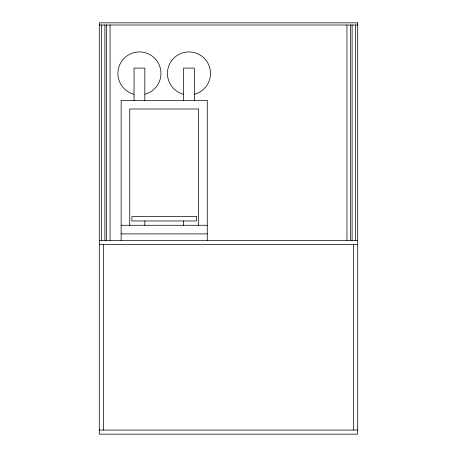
<?xml version="1.0" encoding="UTF-8"?>
<svg xmlns="http://www.w3.org/2000/svg" width="457" height="457" viewBox="0 0 457 457"><rect width="100%" height="100%" fill="white"/><g stroke="black" fill="none" stroke-linecap="round" stroke-linejoin="round"><path stroke-width="0.69" d="M99.295 25.004L357.705 25.004M121.134 225.272L207.267 225.272M121.134 233.881L207.267 233.881M99.295 240.342L357.705 240.342M99.295 244.438L357.705 244.438M99.295 430.06L357.705 430.06M355.552 25.004L355.552 240.342M353.615 244.438L353.615 430.06M352.107 25.004L352.107 240.342M350.382 25.004L350.382 240.342M346.937 25.004L346.937 240.342M207.267 240.342L207.267 100.374L121.134 100.374L121.134 240.342M198.652 225.272L198.652 108.989L129.748 108.989L129.748 225.272M194.345 100.374L194.345 68.07L183.583 68.07L183.583 100.374M183.583 220.965L183.583 225.272M144.818 100.374L144.818 68.07L134.05 68.07L134.05 100.374M144.818 220.965L144.818 225.272M110.063 25.004L110.063 240.342M106.618 25.004L106.618 240.342M104.893 25.004L104.893 240.342M103.385 244.438L103.385 430.06M101.448 25.004L101.448 240.342M183.388 94.256A21.536 21.536 0 0 1 171.324 61.101A21.536 21.536 0 0 1 206.604 61.101A21.536 21.536 0 0 1 194.539 94.256M133.861 94.256A21.536 21.536 0 0 1 121.796 61.101A21.536 21.536 0 0 1 157.077 61.101A21.536 21.536 0 0 1 145.012 94.256M357.705 22.85L99.295 22.85L99.295 434.15L357.705 434.15L357.705 22.85M196.499 216.658L131.896 216.658L131.896 220.965L196.499 220.965L196.499 216.658"/></g></svg>
